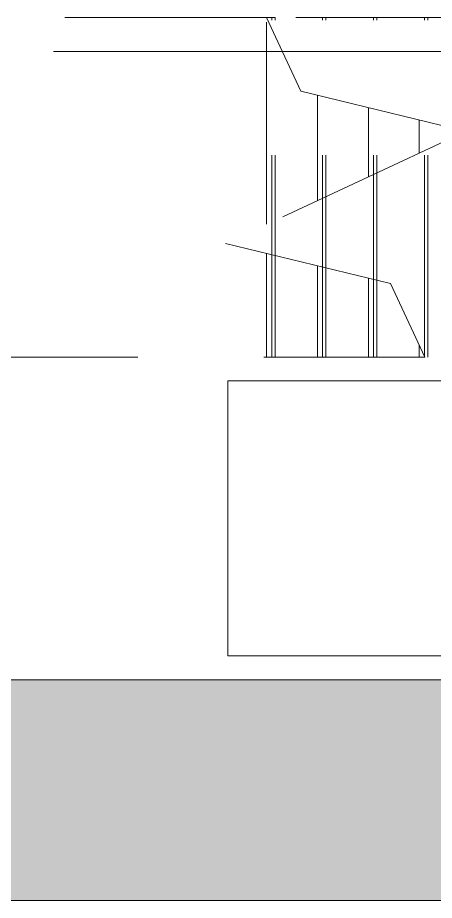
# Model space of a CAD drawing. Header units: metres. Extents: x -201 to 705, y -63 to 42.
# Drawn here: x 320.85 to 323.31, y -22 to -16.8 of the extents above; entities that cross this region are included whole.
import ezdxf

# ---------------------------------------------------------------- set-up
doc = ezdxf.new("R2010")
doc.units = ezdxf.units.M
for name, pattern in [('Grid Line', [11.1125, 6.35, -1.5875, 1.5875, -1.5875]), ('HAT AKSI', [5.6, 5, -0.3, 0, -0.3]), ('Overhead', [1.984375, 1.190625, -0.79375])]:
    doc.linetypes.add(name, pattern=pattern)
for name, color, linetype, lineweight in [('A-SECTMBM', 7, 'Overhead', 9), ('A_GRID', 7, 'Continuous', 9), ('A_HATCH', 7, 'Continuous', 9), ('A_WALL', 7, 'Continuous', 9), ('G-PLANOTM', 7, 'Continuous', 9)]:
    doc.layers.add(name, color=color, linetype=linetype, lineweight=lineweight)

# ---------------------------------------------------------------- blocks, each defined once
blk = doc.blocks.new('IC-TKN-M7-S22-000-10-A1-32-K-T-6C-200_rvt-2-_7_76 _10_76_ BİLET HOLÜ _FFL__ANAHTAR PLAN')
at = {"layer": 'A_HATCH', "true_color": 0x787878}
h = blk.add_hatch(dxfattribs=at)
h.set_pattern_fill('FP_3', color=8, style=0, pattern_type=2)
h.set_pattern_definition([(45, (0, 0), (-0.442274, 0.442274), []), (45, (0.4423, 0), (-0.442274, 0.442274), [0.31274, -0.15637])])
h.paths.add_polyline_path([(-114.5458, -22), (-83.0294, -22), (-83.0294, -20.7), (-125.75, -20.7), (-125.75, -22)])
h.paths.add_polyline_path([(-55.85, -22), (-55.85, -20.7), (-76.7121, -20.7), (-76.7121, -22), (-59.0895, -22)])
at = {"layer": 'A-SECTMBM'}
for p, q in [((-112.1031, -16.8), (-114.1031, -16.8)), ((-112.1031, -18.0174), (-112.1031, -16.8)), ((-112.1031, -16.8), (-111.901, -17.2335)), ((-112.1031, -18.0174), (-112.1031, -16.8)), ((-111.901, -17.2335), (-110.9288, -17.4698)), ((-111.8031, -17.8775), (-111.8031, -17.2573)), ((-111.8031, -17.8775), (-111.8031, -17.2573)), ((-111.5031, -17.7376), (-111.5031, -17.3302)), ((-111.5031, -17.7376), (-111.5031, -17.3302)), ((-111.2031, -17.5977), (-111.2031, -17.4031)), ((-111.2031, -17.5977), (-111.2031, -17.4031)), ((-110.9288, -17.4698), (-112.3449, -18.1301)), ((-112.3449, -18.1301), (-111.3727, -18.3664)), ((-112.1031, -18.8), (-112.1031, -18.1889)), ((-112.1031, -18.8), (-112.1031, -18.1889)), ((-111.8031, -18.8), (-111.8031, -18.2618)), ((-111.8031, -18.8), (-111.8031, -18.2618)), ((-111.5031, -18.8), (-111.5031, -18.3347)), ((-111.5031, -18.8), (-111.5031, -18.3347)), ((-111.3727, -18.3664), (-111.1705, -18.8)), ((-111.2031, -18.8), (-111.2031, -18.73)), ((-111.2031, -18.8), (-111.2031, -18.73)), ((-114.1031, -18.8), (-112.1031, -18.8)), ((-111.1705, -18.8), (-112.1031, -18.8))]:
    blk.add_line(p, q, dxfattribs=at)
at = {"layer": 'A_WALL', "lineweight": 18}
for p, q in [((-92.95, -20.7), (-125.75, -20.7)), ((-125.75, -22), (-83.0294, -22))]:
    blk.add_line(p, q, dxfattribs=at)
blk = doc.blocks.new('MBE MP YM Revit Family Model 697 mm 3 Basamak - MBE MP YM Revit Family Model 697 mm-3506677-_7_76 _10_76_ BİLET HOLÜ _FFL__ANAHTAR PLAN')
at = {"layer": 'G-PLANOTM'}
for p, q in [((-1.11, -1.8781), (-1.11, -3.7581)), ((0.51, -1.8781), (-1.11, -1.8781)), ((0.51, -3.7581), (0.51, -1.8781))]:
    blk.add_line(p, q, dxfattribs=at)

msp = doc.modelspace()

# ---------------------------------------------------------------- linework, layer by layer
at = {"layer": 'A-SECTMBM'}
for p, q in [((322.3514, -16.8), (320.3514, -16.8)), ((322.3714, -16.8), (320.3714, -16.8)), ((322.3514, -18.8), (322.3514, -16.8)), ((323.6851, -16.8), (322.3514, -16.8)), ((322.3514, -18.8), (322.3514, -16.8)), ((322.3714, -18.8), (322.3714, -16.8)), ((323.7051, -16.8), (322.3714, -16.8)), ((322.3714, -18.8), (322.3714, -16.8)), ((322.6514, -18.8), (322.6514, -16.8)), ((322.6514, -18.8), (322.6514, -16.8)), ((322.6714, -18.8), (322.6714, -16.8)), ((322.6714, -18.8), (322.6714, -16.8)), ((322.9514, -18.8), (322.9514, -16.8)), ((322.9514, -18.8), (322.9514, -16.8)), ((322.9714, -18.8), (322.9714, -16.8)), ((322.9714, -18.8), (322.9714, -16.8)), ((323.2514, -18.8), (323.2514, -16.8)), ((323.2514, -18.8), (323.2514, -16.8)), ((323.2714, -18.8), (323.2714, -16.8)), ((323.2714, -18.8), (323.2714, -16.8)), ((320.3514, -18.8), (322.3514, -18.8)), ((320.3714, -18.8), (322.3714, -18.8)), ((324.6177, -18.8), (322.3514, -18.8)), ((324.6377, -18.8), (322.3714, -18.8))]:
    msp.add_line(p, q, dxfattribs=at)
at = {"layer": 'A_GRID', "color": 21, "linetype": 'HAT AKSI', "true_color": 0xffaaaa}
msp.add_line((451.4644, -17), (238.6379, -17), dxfattribs=at)
at = {"layer": 'A_GRID', "color": 253, "linetype": 'Grid Line', "true_color": 0xaaaaaa}
msp.add_line((451.4644, -20.7), (238.6379, -20.7), dxfattribs=at)

# ---------------------------------------------------------------- block references
at = {"lineweight": 5}
msp.add_blockref('IC-TKN-M7-S22-000-10-A1-32-K-T-6C-200_rvt-2-_7_76 _10_76_ BİLET HOLÜ _FFL__ANAHTAR PLAN', (434.4245, 0), dxfattribs=at)
at = {"layer": 'G-PLANOTM', "rotation": 89.99999999999964}
msp.add_blockref('MBE MP YM Revit Family Model 697 mm 3 Basamak - MBE MP YM Revit Family Model 697 mm-3506677-_7_76 _10_76_ BİLET HOLÜ _FFL__ANAHTAR PLAN', (320.2152, -19.45), dxfattribs=at)

doc.saveas('drawing.dxf')
